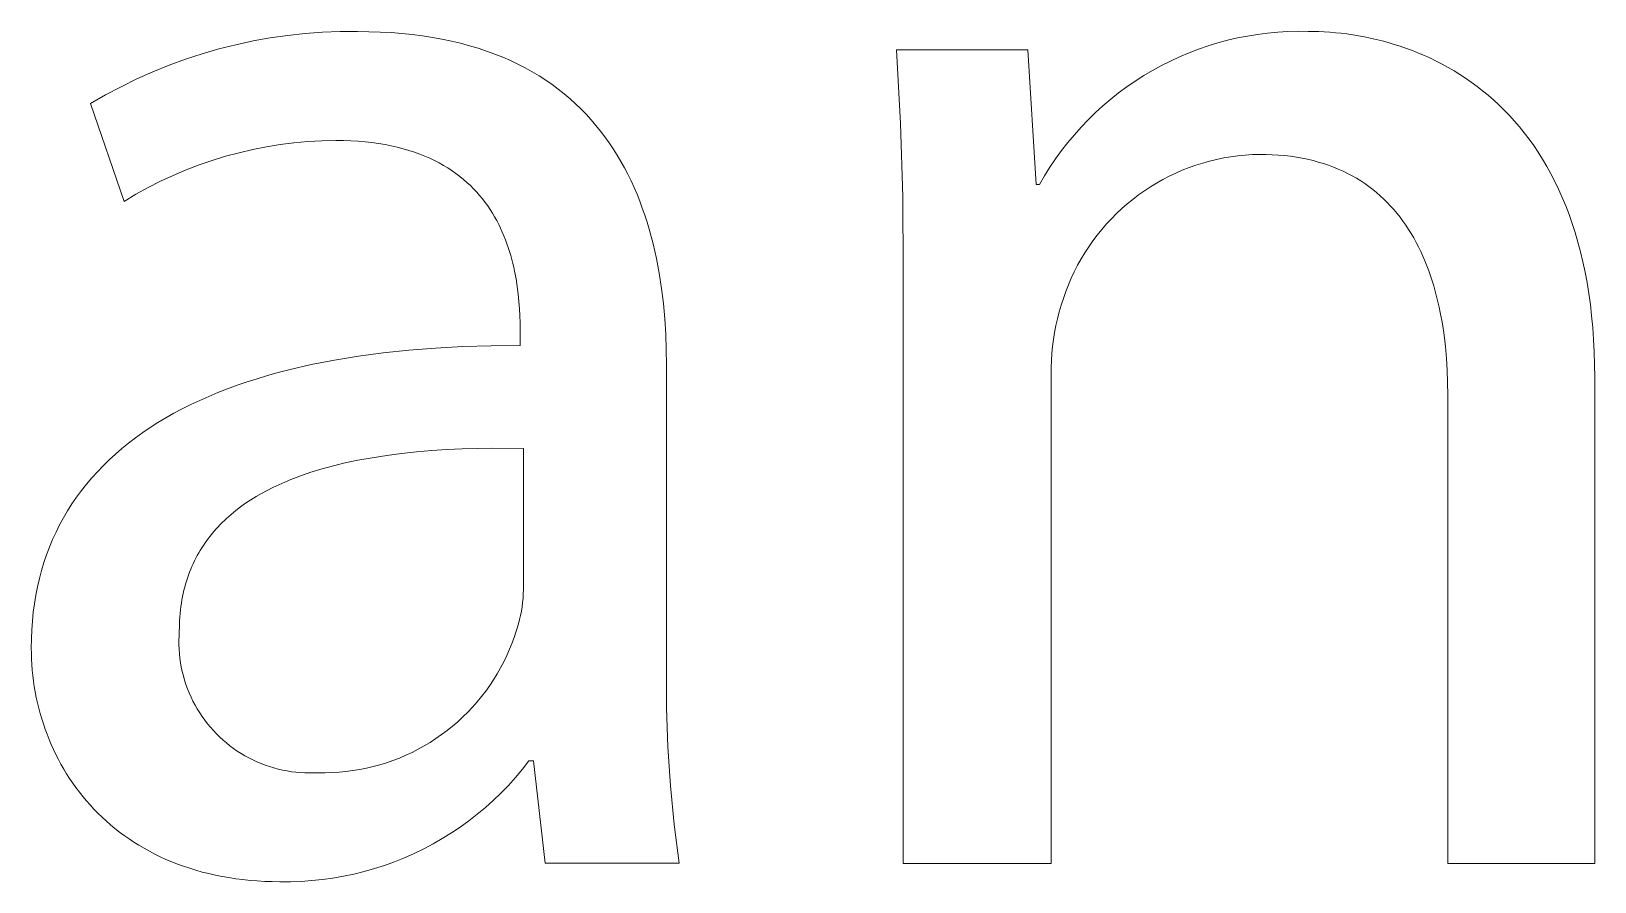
# Model space of a CAD drawing. Header units: millimetres. Extents: x 1102 to 5170, y 19 to 2862.
# Drawn here: x 4387.21 to 4425.12, y 87.21 to 107.82 of the extents above; entities that cross this region are included whole.
import ezdxf

# ---------------------------------------------------------------- set-up
doc = ezdxf.new("R2010")
doc.units = ezdxf.units.MM
doc.header["$MEASUREMENT"] = 0
doc.layers.add('Domyślny', color=7, linetype='Continuous', true_color=0x000000)

msp = doc.modelspace()

# ---------------------------------------------------------------- linework, layer by layer
at = {"layer": 'Domyślny', "color": 18, "lineweight": 15, "true_color": 0x000000}
for p, q in [((4393.006, 107.66), (4393.426, 107.721)), ((4393.426, 107.721), (4393.848, 107.766)), ((4393.848, 107.766), (4394.272, 107.797)), ((4394.272, 107.797), (4394.696, 107.813)), ((4394.696, 107.813), (4395.121, 107.815)), ((4395.121, 107.815), (4395.399, 107.812)), ((4395.399, 107.812), (4395.671, 107.803)), ((4395.671, 107.803), (4395.937, 107.788)), ((4395.937, 107.788), (4396.196, 107.768)), ((4396.196, 107.768), (4396.449, 107.742)), ((4396.449, 107.742), (4396.695, 107.71)), ((4396.695, 107.71), (4396.935, 107.673)), ((4416.46, 107.659), (4416.702, 107.707)), ((4416.702, 107.707), (4416.945, 107.746)), ((4416.945, 107.746), (4417.19, 107.778)), ((4417.19, 107.778), (4417.435, 107.801)), ((4417.435, 107.801), (4417.681, 107.815)), ((4417.681, 107.815), (4417.927, 107.821)), ((4417.927, 107.821), (4418.173, 107.819)), ((4418.173, 107.819), (4418.302, 107.818)), ((4418.302, 107.818), (4418.433, 107.814)), ((4418.433, 107.814), (4418.565, 107.808)), ((4418.565, 107.808), (4418.7, 107.799)), ((4418.7, 107.799), (4418.836, 107.787)), ((4418.836, 107.787), (4418.974, 107.773)), ((4418.974, 107.773), (4419.113, 107.756)), ((4419.113, 107.756), (4419.253, 107.736)), ((4419.253, 107.736), (4419.395, 107.712)), ((4419.395, 107.712), (4419.538, 107.686)), ((4419.538, 107.686), (4419.681, 107.656)), ((4391.353, 107.275), (4391.761, 107.393)), ((4391.761, 107.393), (4392.173, 107.496)), ((4392.173, 107.496), (4392.588, 107.586)), ((4392.588, 107.586), (4393.006, 107.66)), ((4396.935, 107.673), (4397.169, 107.63)), ((4397.169, 107.63), (4397.397, 107.583)), ((4397.397, 107.583), (4397.619, 107.53)), ((4397.619, 107.53), (4397.835, 107.472)), ((4397.835, 107.472), (4398.045, 107.409)), ((4398.045, 107.409), (4398.25, 107.341)), ((4398.25, 107.341), (4398.448, 107.269)), ((4408.288, 105.59), (4408.189, 107.372)), ((4408.189, 107.372), (4411.373, 107.372)), ((4411.373, 107.372), (4411.576, 104.107)), ((4415.057, 107.204), (4415.284, 107.299)), ((4415.284, 107.299), (4415.514, 107.387)), ((4415.514, 107.387), (4415.747, 107.467)), ((4415.747, 107.467), (4415.983, 107.539)), ((4415.983, 107.539), (4416.221, 107.603)), ((4416.221, 107.603), (4416.46, 107.659)), ((4419.681, 107.656), (4419.826, 107.623)), ((4419.826, 107.623), (4419.97, 107.587)), ((4419.97, 107.587), (4420.116, 107.548)), ((4420.116, 107.548), (4420.262, 107.504)), ((4420.262, 107.504), (4420.408, 107.458)), ((4420.408, 107.458), (4420.554, 107.407)), ((4420.554, 107.407), (4420.7, 107.353)), ((4420.7, 107.353), (4420.846, 107.295)), ((4420.846, 107.295), (4420.991, 107.233)), ((4390.157, 106.838), (4390.551, 106.998)), ((4390.551, 106.998), (4390.949, 107.143)), ((4390.949, 107.143), (4391.353, 107.275)), ((4398.448, 107.269), (4398.641, 107.192)), ((4398.641, 107.192), (4398.829, 107.11)), ((4398.829, 107.11), (4399.01, 107.024)), ((4399.01, 107.024), (4399.187, 106.933)), ((4399.187, 106.933), (4399.358, 106.838)), ((4414.398, 106.871), (4414.614, 106.99)), ((4414.614, 106.99), (4414.834, 107.1)), ((4414.834, 107.1), (4415.057, 107.204)), ((4420.991, 107.233), (4421.137, 107.167)), ((4421.137, 107.167), (4421.281, 107.097)), ((4421.281, 107.097), (4421.425, 107.023)), ((4421.425, 107.023), (4421.569, 106.945)), ((4421.569, 106.945), (4421.711, 106.862)), ((4389.388, 106.479), (4389.769, 106.665)), ((4389.769, 106.665), (4390.157, 106.838)), ((4399.358, 106.838), (4399.523, 106.739)), ((4399.523, 106.739), (4399.684, 106.636)), ((4399.684, 106.636), (4399.839, 106.529)), ((4413.776, 106.474), (4413.978, 106.613)), ((4413.978, 106.613), (4414.186, 106.746)), ((4414.186, 106.746), (4414.398, 106.871)), ((4421.711, 106.862), (4421.852, 106.775)), ((4421.852, 106.775), (4421.992, 106.684)), ((4421.992, 106.684), (4422.13, 106.587)), ((4422.13, 106.587), (4422.268, 106.487)), ((4388.645, 106.068), (4389.013, 106.28)), ((4389.013, 106.28), (4389.388, 106.479)), ((4399.839, 106.529), (4399.989, 106.418)), ((4399.989, 106.418), (4400.134, 106.303)), ((4400.134, 106.303), (4400.274, 106.185)), ((4400.274, 106.185), (4400.409, 106.063)), ((4413.197, 106.014), (4413.385, 106.174)), ((4413.385, 106.174), (4413.577, 106.327)), ((4413.577, 106.327), (4413.776, 106.474)), ((4422.268, 106.487), (4422.403, 106.381)), ((4422.403, 106.381), (4422.537, 106.271)), ((4422.537, 106.271), (4422.669, 106.156)), ((4389.458, 103.697), (4388.645, 106.068)), ((4400.409, 106.063), (4400.54, 105.938)), ((4400.54, 105.938), (4400.665, 105.809)), ((4400.665, 105.809), (4400.786, 105.677)), ((4412.838, 105.677), (4413.015, 105.849)), ((4413.015, 105.849), (4413.197, 106.014)), ((4422.669, 106.156), (4422.799, 106.036)), ((4422.799, 106.036), (4422.927, 105.911)), ((4422.927, 105.911), (4423.052, 105.781)), ((4423.052, 105.781), (4423.175, 105.646)), ((4400.786, 105.677), (4400.903, 105.541)), ((4400.903, 105.541), (4401.014, 105.403)), ((4401.014, 105.403), (4401.122, 105.262)), ((4408.342, 103.806), (4408.288, 105.59)), ((4412.504, 105.315), (4412.668, 105.499)), ((4412.668, 105.499), (4412.838, 105.677)), ((4423.175, 105.646), (4423.296, 105.505)), ((4423.296, 105.505), (4423.414, 105.36)), ((4392.91, 105.021), (4392.579, 104.955)), ((4393.244, 105.074), (4392.91, 105.021)), ((4393.58, 105.116), (4393.244, 105.074)), ((4393.917, 105.147), (4393.58, 105.116)), ((4394.254, 105.166), (4393.917, 105.147)), ((4394.592, 105.173), (4394.254, 105.166)), ((4394.778, 105.171), (4394.592, 105.173)), ((4394.959, 105.165), (4394.778, 105.171)), ((4395.135, 105.155), (4394.959, 105.165)), ((4395.305, 105.14), (4395.135, 105.155)), ((4395.471, 105.122), (4395.305, 105.14)), ((4395.632, 105.099), (4395.471, 105.122)), ((4395.788, 105.074), (4395.632, 105.099)), ((4395.939, 105.044), (4395.788, 105.074)), ((4396.086, 105.011), (4395.939, 105.044)), ((4401.122, 105.262), (4401.225, 105.117)), ((4401.225, 105.117), (4401.323, 104.97)), ((4412.194, 104.932), (4412.346, 105.126)), ((4412.346, 105.126), (4412.504, 105.315)), ((4423.414, 105.36), (4423.529, 105.208)), ((4423.529, 105.208), (4423.642, 105.052)), ((4423.642, 105.052), (4423.751, 104.889)), ((4391.6, 104.692), (4391.28, 104.582)), ((4391.923, 104.791), (4391.6, 104.692)), ((4392.249, 104.879), (4391.923, 104.791)), ((4392.579, 104.955), (4392.249, 104.879)), ((4396.228, 104.974), (4396.086, 105.011)), ((4396.366, 104.935), (4396.228, 104.974)), ((4396.499, 104.891), (4396.366, 104.935)), ((4396.628, 104.845), (4396.499, 104.891)), ((4396.752, 104.796), (4396.628, 104.845)), ((4396.872, 104.744), (4396.752, 104.796)), ((4396.988, 104.689), (4396.872, 104.744)), ((4397.1, 104.631), (4396.988, 104.689)), ((4401.323, 104.97), (4401.418, 104.82)), ((4401.418, 104.82), (4401.508, 104.668)), ((4401.508, 104.668), (4401.594, 104.513)), ((4411.912, 104.529), (4412.05, 104.733)), ((4412.05, 104.733), (4412.194, 104.932)), ((4415.784, 104.675), (4415.616, 104.628)), ((4415.954, 104.716), (4415.784, 104.675)), ((4416.126, 104.752), (4415.954, 104.716)), ((4416.298, 104.781), (4416.126, 104.752)), ((4416.471, 104.804), (4416.298, 104.781)), ((4416.645, 104.822), (4416.471, 104.804)), ((4416.82, 104.833), (4416.645, 104.822)), ((4416.995, 104.839), (4416.82, 104.833)), ((4417.151, 104.837), (4416.995, 104.839)), ((4417.304, 104.831), (4417.151, 104.837)), ((4417.455, 104.822), (4417.304, 104.831)), ((4417.602, 104.808), (4417.455, 104.822)), ((4417.746, 104.791), (4417.602, 104.808)), ((4417.887, 104.771), (4417.746, 104.791)), ((4418.024, 104.747), (4417.887, 104.771)), ((4418.159, 104.719), (4418.024, 104.747)), ((4418.291, 104.688), (4418.159, 104.719)), ((4418.42, 104.653), (4418.291, 104.688)), ((4418.546, 104.615), (4418.42, 104.653)), ((4423.751, 104.889), (4423.857, 104.721)), ((4423.857, 104.721), (4423.96, 104.547)), ((4390.653, 104.329), (4390.346, 104.186)), ((4390.964, 104.461), (4390.653, 104.329)), ((4391.28, 104.582), (4390.964, 104.461)), ((4397.208, 104.571), (4397.1, 104.631)), ((4397.312, 104.508), (4397.208, 104.571)), ((4397.412, 104.442), (4397.312, 104.508)), ((4397.508, 104.374), (4397.412, 104.442)), ((4397.601, 104.304), (4397.508, 104.374)), ((4397.69, 104.232), (4397.601, 104.304)), ((4401.594, 104.513), (4401.676, 104.356)), ((4401.676, 104.356), (4401.754, 104.196)), ((4411.657, 104.107), (4411.781, 104.32)), ((4411.781, 104.32), (4411.912, 104.529)), ((4414.804, 104.308), (4414.648, 104.228)), ((4414.961, 104.383), (4414.804, 104.308)), ((4415.122, 104.453), (4414.961, 104.383)), ((4415.285, 104.517), (4415.122, 104.453)), ((4415.449, 104.576), (4415.285, 104.517)), ((4415.616, 104.628), (4415.449, 104.576)), ((4418.668, 104.574), (4418.546, 104.615)), ((4418.788, 104.529), (4418.668, 104.574)), ((4418.905, 104.482), (4418.788, 104.529)), ((4419.02, 104.431), (4418.905, 104.482)), ((4419.131, 104.376), (4419.02, 104.431)), ((4419.239, 104.319), (4419.131, 104.376)), ((4419.345, 104.259), (4419.239, 104.319)), ((4423.96, 104.547), (4424.059, 104.368)), ((4424.059, 104.368), (4424.155, 104.183)), ((4390.044, 104.033), (4389.748, 103.87)), ((4390.346, 104.186), (4390.044, 104.033)), ((4397.775, 104.158), (4397.69, 104.232)), ((4397.857, 104.081), (4397.775, 104.158)), ((4397.935, 104.003), (4397.857, 104.081)), ((4398.01, 103.923), (4397.935, 104.003)), ((4398.081, 103.842), (4398.01, 103.923)), ((4401.754, 104.196), (4401.828, 104.034)), ((4401.828, 104.034), (4401.898, 103.87)), ((4411.576, 104.107), (4411.657, 104.107)), ((4414.201, 103.955), (4414.058, 103.854)), ((4414.347, 104.051), (4414.201, 103.955)), ((4414.496, 104.142), (4414.347, 104.051)), ((4414.648, 104.228), (4414.496, 104.142)), ((4419.448, 104.195), (4419.345, 104.259)), ((4419.548, 104.129), (4419.448, 104.195)), ((4419.645, 104.06), (4419.548, 104.129)), ((4419.74, 103.988), (4419.645, 104.06)), ((4419.832, 103.913), (4419.74, 103.988)), ((4419.921, 103.835), (4419.832, 103.913)), ((4424.155, 104.183), (4424.247, 103.991)), ((4424.247, 103.991), (4424.335, 103.794)), ((4389.748, 103.87), (4389.458, 103.697)), ((4398.15, 103.758), (4398.081, 103.842)), ((4398.215, 103.674), (4398.15, 103.758)), ((4398.277, 103.588), (4398.215, 103.674)), ((4398.336, 103.5), (4398.277, 103.588)), ((4401.898, 103.87), (4401.964, 103.704)), ((4401.964, 103.704), (4402.027, 103.536)), ((4402.027, 103.536), (4402.086, 103.367)), ((4408.352, 102.021), (4408.342, 103.806)), ((4413.652, 103.523), (4413.524, 103.403)), ((4413.783, 103.638), (4413.652, 103.523)), ((4413.919, 103.748), (4413.783, 103.638)), ((4414.058, 103.854), (4413.919, 103.748)), ((4420.008, 103.755), (4419.921, 103.835)), ((4420.092, 103.672), (4420.008, 103.755)), ((4420.173, 103.586), (4420.092, 103.672)), ((4420.252, 103.498), (4420.173, 103.586)), ((4424.335, 103.794), (4424.42, 103.59)), ((4424.42, 103.59), (4424.5, 103.38)), ((4398.392, 103.412), (4398.336, 103.5)), ((4398.446, 103.322), (4398.392, 103.412)), ((4398.496, 103.232), (4398.446, 103.322)), ((4398.544, 103.14), (4398.496, 103.232)), ((4398.589, 103.048), (4398.544, 103.14)), ((4402.086, 103.367), (4402.141, 103.195)), ((4402.141, 103.195), (4402.193, 103.022)), ((4413.282, 103.151), (4413.167, 103.019)), ((4413.401, 103.279), (4413.282, 103.151)), ((4413.524, 103.403), (4413.401, 103.279)), ((4420.328, 103.407), (4420.252, 103.498)), ((4420.402, 103.314), (4420.328, 103.407)), ((4420.473, 103.218), (4420.402, 103.314)), ((4420.542, 103.12), (4420.473, 103.218)), ((4424.5, 103.38), (4424.576, 103.164)), ((4424.576, 103.164), (4424.647, 102.942)), ((4398.632, 102.955), (4398.589, 103.048)), ((4398.672, 102.861), (4398.632, 102.955)), ((4398.709, 102.767), (4398.672, 102.861)), ((4398.744, 102.673), (4398.709, 102.767)), ((4402.193, 103.022), (4402.242, 102.848)), ((4402.242, 102.848), (4402.287, 102.672)), ((4413.057, 102.883), (4412.952, 102.743)), ((4413.167, 103.019), (4413.057, 102.883)), ((4420.608, 103.02), (4420.542, 103.12)), ((4420.672, 102.917), (4420.608, 103.02)), ((4420.733, 102.812), (4420.672, 102.917)), ((4420.792, 102.705), (4420.733, 102.812)), ((4424.647, 102.942), (4424.715, 102.713)), ((4398.777, 102.578), (4398.744, 102.673)), ((4398.808, 102.483), (4398.777, 102.578)), ((4398.836, 102.387), (4398.808, 102.483)), ((4398.863, 102.292), (4398.836, 102.387)), ((4402.287, 102.672), (4402.329, 102.494)), ((4402.329, 102.494), (4402.368, 102.316)), ((4412.756, 102.453), (4412.666, 102.304)), ((4412.852, 102.6), (4412.756, 102.453)), ((4412.952, 102.743), (4412.852, 102.6)), ((4420.849, 102.596), (4420.792, 102.705)), ((4420.903, 102.485), (4420.849, 102.596)), ((4420.955, 102.371), (4420.903, 102.485)), ((4421.005, 102.256), (4420.955, 102.371)), ((4424.715, 102.713), (4424.777, 102.477)), ((4424.777, 102.477), (4424.835, 102.235)), ((4398.887, 102.197), (4398.863, 102.292)), ((4398.909, 102.102), (4398.887, 102.197)), ((4398.93, 102.007), (4398.909, 102.102)), ((4398.966, 101.819), (4398.93, 102.007)), ((4402.368, 102.316), (4402.403, 102.136)), ((4402.403, 102.136), (4402.436, 101.955)), ((4408.352, 87.648), (4408.352, 102.021)), ((4412.501, 101.995), (4412.427, 101.837)), ((4412.581, 102.151), (4412.501, 101.995)), ((4412.666, 102.304), (4412.581, 102.151)), ((4421.052, 102.139), (4421.005, 102.256)), ((4421.097, 102.019), (4421.052, 102.139)), ((4421.14, 101.898), (4421.097, 102.019)), ((4424.835, 102.235), (4424.888, 101.986)), ((4398.995, 101.633), (4398.966, 101.819)), ((4399.018, 101.45), (4398.995, 101.633)), ((4402.436, 101.955), (4402.492, 101.591)), ((4412.358, 101.676), (4412.295, 101.513)), ((4412.427, 101.837), (4412.358, 101.676)), ((4421.18, 101.775), (4421.14, 101.898)), ((4421.219, 101.651), (4421.18, 101.775)), ((4421.255, 101.525), (4421.219, 101.651)), ((4424.888, 101.986), (4424.936, 101.731)), ((4424.936, 101.731), (4424.978, 101.469)), ((4399.036, 101.271), (4399.018, 101.45)), ((4399.048, 101.097), (4399.036, 101.271)), ((4402.492, 101.591), (4402.537, 101.224)), ((4412.237, 101.348), (4412.185, 101.181)), ((4412.295, 101.513), (4412.237, 101.348)), ((4421.289, 101.397), (4421.255, 101.525)), ((4421.321, 101.267), (4421.289, 101.397)), ((4421.351, 101.136), (4421.321, 101.267)), ((4424.978, 101.469), (4425.016, 101.199)), ((4399.057, 100.927), (4399.048, 101.097)), ((4399.061, 100.764), (4399.057, 100.927)), ((4402.537, 101.224), (4402.57, 100.855)), ((4402.57, 100.855), (4402.594, 100.484)), ((4412.093, 100.853), (4412.055, 100.687)), ((4412.137, 101.018), (4412.093, 100.853)), ((4412.185, 101.181), (4412.137, 101.018)), ((4421.378, 101.003), (4421.351, 101.136)), ((4421.428, 100.733), (4421.378, 101.003)), ((4425.016, 101.199), (4425.048, 100.923)), ((4425.048, 100.923), (4425.074, 100.64)), ((4399.063, 100.608), (4399.061, 100.764)), ((4399.063, 100.202), (4399.063, 100.608)), ((4402.594, 100.484), (4402.608, 100.112)), ((4412.023, 100.519), (4411.996, 100.351)), ((4412.055, 100.687), (4412.023, 100.519)), ((4421.469, 100.458), (4421.428, 100.733)), ((4425.074, 100.64), (4425.095, 100.349)), ((4395.744, 100.028), (4396.368, 100.094)), ((4396.368, 100.094), (4397.011, 100.144)), ((4397.011, 100.144), (4397.675, 100.178)), ((4397.675, 100.178), (4398.359, 100.198)), ((4398.359, 100.198), (4399.063, 100.202)), ((4402.608, 100.112), (4402.612, 99.741)), ((4411.974, 100.182), (4411.958, 100.012)), ((4411.996, 100.351), (4411.974, 100.182)), ((4421.502, 100.178), (4421.469, 100.458)), ((4421.528, 99.893), (4421.502, 100.178)), ((4425.095, 100.349), (4425.11, 100.051)), ((4393.459, 99.617), (4393.999, 99.742)), ((4393.999, 99.742), (4394.56, 99.853)), ((4394.56, 99.853), (4395.142, 99.948)), ((4395.142, 99.948), (4395.744, 100.028)), ((4402.612, 99.741), (4402.612, 92.372)), ((4411.947, 99.842), (4411.941, 99.672)), ((4411.958, 100.012), (4411.947, 99.842)), ((4421.546, 99.604), (4421.528, 99.893)), ((4425.11, 100.051), (4425.119, 99.746)), ((4425.119, 99.746), (4425.123, 99.434)), ((4392.442, 99.323), (4392.689, 99.402)), ((4392.689, 99.402), (4392.94, 99.478)), ((4392.94, 99.478), (4393.197, 99.549)), ((4393.197, 99.549), (4393.459, 99.617)), ((4411.941, 99.672), (4411.942, 99.501)), ((4411.942, 99.501), (4411.942, 87.648)), ((4421.556, 99.311), (4421.546, 99.604)), ((4425.123, 99.434), (4425.123, 87.648)), ((4391.293, 98.874), (4391.512, 98.971)), ((4391.512, 98.971), (4391.737, 99.065)), ((4391.737, 99.065), (4391.967, 99.155)), ((4391.967, 99.155), (4392.202, 99.241)), ((4392.202, 99.241), (4392.442, 99.323)), ((4421.56, 99.014), (4421.556, 99.311)), ((4421.56, 87.648), (4421.56, 99.014)), ((4390.669, 98.562), (4390.872, 98.669)), ((4390.872, 98.669), (4391.08, 98.774)), ((4391.08, 98.774), (4391.293, 98.874)), ((4389.915, 98.096), (4390.095, 98.217)), ((4390.095, 98.217), (4390.281, 98.336)), ((4390.281, 98.336), (4390.472, 98.451)), ((4390.472, 98.451), (4390.669, 98.562)), ((4389.408, 97.709), (4389.571, 97.842)), ((4389.571, 97.842), (4389.74, 97.97)), ((4389.74, 97.97), (4389.915, 98.096)), ((4389.099, 97.435), (4389.251, 97.574)), ((4389.251, 97.574), (4389.408, 97.709)), ((4395.474, 97.487), (4395.125, 97.424)), ((4395.829, 97.542), (4395.474, 97.487)), ((4396.188, 97.589), (4395.829, 97.542)), ((4396.553, 97.627), (4396.188, 97.589)), ((4396.92, 97.658), (4396.553, 97.627)), ((4397.29, 97.682), (4396.92, 97.658)), ((4397.661, 97.699), (4397.29, 97.682)), ((4398.405, 97.715), (4397.661, 97.699)), ((4399.144, 97.709), (4398.405, 97.715)), ((4399.144, 94.295), (4399.144, 97.709)), ((4388.677, 96.997), (4388.812, 97.146)), ((4388.812, 97.146), (4388.952, 97.292)), ((4388.952, 97.292), (4389.099, 97.435)), ((4393.808, 97.072), (4393.655, 97.016)), ((4393.965, 97.125), (4393.808, 97.072)), ((4394.124, 97.175), (4393.965, 97.125)), ((4394.285, 97.223), (4394.124, 97.175)), ((4394.449, 97.268), (4394.285, 97.223)), ((4394.783, 97.351), (4394.449, 97.268)), ((4395.125, 97.424), (4394.783, 97.351)), ((4388.308, 96.528), (4388.425, 96.688)), ((4388.425, 96.688), (4388.548, 96.844)), ((4388.548, 96.844), (4388.677, 96.997)), ((4392.929, 96.694), (4392.793, 96.62)), ((4393.068, 96.764), (4392.929, 96.694)), ((4393.21, 96.832), (4393.068, 96.764)), ((4393.355, 96.896), (4393.21, 96.832)), ((4393.503, 96.957), (4393.355, 96.896)), ((4393.655, 97.016), (4393.503, 96.957)), ((4388.091, 96.199), (4388.196, 96.366)), ((4388.196, 96.366), (4388.308, 96.528)), ((4392.407, 96.381), (4392.286, 96.295)), ((4392.532, 96.464), (4392.407, 96.381)), ((4392.661, 96.544), (4392.532, 96.464)), ((4392.793, 96.62), (4392.661, 96.544)), ((4387.897, 95.857), (4387.991, 96.03)), ((4387.991, 96.03), (4388.091, 96.199)), ((4391.893, 95.966), (4391.841, 95.916)), ((4391.946, 96.016), (4391.893, 95.966)), ((4392, 96.065), (4391.946, 96.016)), ((4392.055, 96.112), (4392, 96.065)), ((4392.111, 96.159), (4392.055, 96.112)), ((4392.169, 96.205), (4392.111, 96.159)), ((4392.286, 96.295), (4392.169, 96.205)), ((4387.727, 95.501), (4387.809, 95.681)), ((4387.809, 95.681), (4387.897, 95.857)), ((4391.552, 95.595), (4391.508, 95.538)), ((4391.598, 95.65), (4391.552, 95.595)), ((4391.644, 95.705), (4391.598, 95.65)), ((4391.692, 95.759), (4391.644, 95.705)), ((4391.74, 95.813), (4391.692, 95.759)), ((4391.79, 95.865), (4391.74, 95.813)), ((4391.841, 95.916), (4391.79, 95.865)), ((4387.581, 95.132), (4387.651, 95.319)), ((4387.651, 95.319), (4387.727, 95.501)), ((4391.269, 95.177), (4391.234, 95.114)), ((4391.306, 95.24), (4391.269, 95.177)), ((4391.344, 95.301), (4391.306, 95.24)), ((4391.383, 95.362), (4391.344, 95.301)), ((4391.424, 95.421), (4391.383, 95.362)), ((4391.466, 95.48), (4391.424, 95.421)), ((4391.508, 95.538), (4391.466, 95.48)), ((4387.458, 94.751), (4387.517, 94.943)), ((4387.517, 94.943), (4387.581, 95.132)), ((4391.105, 94.85), (4391.076, 94.781)), ((4391.135, 94.917), (4391.105, 94.85)), ((4391.167, 94.984), (4391.135, 94.917)), ((4391.2, 95.049), (4391.167, 94.984)), ((4391.234, 95.114), (4391.2, 95.049)), ((4387.36, 94.356), (4387.406, 94.555)), ((4387.406, 94.555), (4387.458, 94.751)), ((4390.952, 94.424), (4390.931, 94.349)), ((4390.974, 94.497), (4390.952, 94.424)), ((4390.997, 94.57), (4390.974, 94.497)), ((4391.022, 94.641), (4390.997, 94.57)), ((4391.048, 94.712), (4391.022, 94.641)), ((4391.076, 94.781), (4391.048, 94.712)), ((4387.287, 93.948), (4387.32, 94.153)), ((4387.32, 94.153), (4387.36, 94.356)), ((4390.863, 94.04), (4390.85, 93.96)), ((4390.878, 94.119), (4390.863, 94.04)), ((4390.894, 94.196), (4390.878, 94.119)), ((4390.912, 94.273), (4390.894, 94.196)), ((4390.931, 94.349), (4390.912, 94.273)), ((4399.125, 93.979), (4399.134, 94.084)), ((4399.134, 94.084), (4399.141, 94.19)), ((4399.141, 94.19), (4399.144, 94.295)), ((4387.237, 93.528), (4387.259, 93.739)), ((4387.259, 93.739), (4387.287, 93.948)), ((4390.819, 93.713), (4390.812, 93.628)), ((4390.828, 93.796), (4390.819, 93.713)), ((4390.838, 93.878), (4390.828, 93.796)), ((4390.85, 93.96), (4390.838, 93.878)), ((4399.052, 93.562), (4399.075, 93.665)), ((4399.075, 93.665), (4399.095, 93.769)), ((4399.095, 93.769), (4399.112, 93.874)), ((4399.112, 93.874), (4399.125, 93.979)), ((4387.212, 93.094), (4387.222, 93.313)), ((4387.222, 93.313), (4387.237, 93.528)), ((4390.799, 93.279), (4390.792, 93.171)), ((4390.8, 93.368), (4390.799, 93.279)), ((4390.802, 93.456), (4390.8, 93.368)), ((4390.806, 93.543), (4390.802, 93.456)), ((4390.812, 93.628), (4390.806, 93.543)), ((4398.963, 93.257), (4398.996, 93.358)), ((4398.996, 93.358), (4399.026, 93.459)), ((4399.026, 93.459), (4399.052, 93.562)), ((4387.209, 92.873), (4387.212, 93.094)), ((4390.792, 93.171), (4390.789, 93.061)), ((4390.789, 93.061), (4390.789, 92.952)), ((4390.789, 92.952), (4390.794, 92.843)), ((4398.808, 92.845), (4398.87, 93)), ((4398.87, 93), (4398.927, 93.157)), ((4398.927, 93.157), (4398.963, 93.257)), ((4387.211, 92.739), (4387.209, 92.873)), ((4387.215, 92.605), (4387.211, 92.739)), ((4387.223, 92.472), (4387.215, 92.605)), ((4390.794, 92.843), (4390.802, 92.735)), ((4390.802, 92.735), (4390.813, 92.626)), ((4390.813, 92.626), (4390.829, 92.518)), ((4390.829, 92.518), (4390.848, 92.411)), ((4398.59, 92.392), (4398.668, 92.54)), ((4398.668, 92.54), (4398.74, 92.691)), ((4398.74, 92.691), (4398.808, 92.845)), ((4387.233, 92.338), (4387.223, 92.472)), ((4387.247, 92.205), (4387.233, 92.338)), ((4387.263, 92.073), (4387.247, 92.205)), ((4390.848, 92.411), (4390.871, 92.304)), ((4390.871, 92.304), (4390.897, 92.198)), ((4390.897, 92.198), (4390.927, 92.093)), ((4398.419, 92.104), (4398.507, 92.247)), ((4398.507, 92.247), (4398.59, 92.392)), ((4402.612, 92.372), (4402.613, 91.426)), ((4387.283, 91.941), (4387.263, 92.073)), ((4387.305, 91.809), (4387.283, 91.941)), ((4387.33, 91.678), (4387.305, 91.809)), ((4390.927, 92.093), (4390.961, 91.989)), ((4390.961, 91.989), (4390.998, 91.887)), ((4390.998, 91.887), (4391.039, 91.786)), ((4391.039, 91.786), (4391.083, 91.686)), ((4398.127, 91.696), (4398.229, 91.828)), ((4398.229, 91.828), (4398.326, 91.965)), ((4398.326, 91.965), (4398.419, 92.104)), ((4387.359, 91.548), (4387.33, 91.678)), ((4387.39, 91.418), (4387.359, 91.548)), ((4387.424, 91.289), (4387.39, 91.418)), ((4391.083, 91.686), (4391.13, 91.588)), ((4391.13, 91.588), (4391.181, 91.491)), ((4391.181, 91.491), (4391.236, 91.397)), ((4391.236, 91.397), (4391.293, 91.304)), ((4397.794, 91.319), (4397.909, 91.441)), ((4397.909, 91.441), (4398.02, 91.566)), ((4398.02, 91.566), (4398.127, 91.696)), ((4402.613, 91.426), (4402.645, 90.481)), ((4387.462, 91.161), (4387.424, 91.289)), ((4387.502, 91.034), (4387.462, 91.161)), ((4387.545, 90.908), (4387.502, 91.034)), ((4391.293, 91.304), (4391.353, 91.213)), ((4391.353, 91.213), (4391.417, 91.124)), ((4391.417, 91.124), (4391.484, 91.038)), ((4391.484, 91.038), (4391.553, 90.954)), ((4397.425, 90.979), (4397.552, 91.088)), ((4397.552, 91.088), (4397.675, 91.202)), ((4397.675, 91.202), (4397.794, 91.319)), ((4387.591, 90.782), (4387.545, 90.908)), ((4387.64, 90.658), (4387.591, 90.782)), ((4387.692, 90.535), (4387.64, 90.658)), ((4391.553, 90.954), (4391.626, 90.872)), ((4391.626, 90.872), (4391.701, 90.793)), ((4391.701, 90.793), (4391.779, 90.717)), ((4391.779, 90.717), (4391.859, 90.643)), ((4391.859, 90.643), (4391.942, 90.572)), ((4396.882, 90.587), (4397.022, 90.678)), ((4397.022, 90.678), (4397.16, 90.774)), ((4397.16, 90.774), (4397.294, 90.874)), ((4397.294, 90.874), (4397.425, 90.979)), ((4387.747, 90.414), (4387.692, 90.535)), ((4387.805, 90.293), (4387.747, 90.414)), ((4387.866, 90.174), (4387.805, 90.293)), ((4391.942, 90.572), (4392.027, 90.504)), ((4392.027, 90.504), (4392.115, 90.439)), ((4392.115, 90.439), (4392.205, 90.377)), ((4392.205, 90.377), (4392.297, 90.318)), ((4392.297, 90.318), (4392.39, 90.263)), ((4392.39, 90.263), (4392.486, 90.21)), ((4396.136, 90.208), (4396.29, 90.274)), ((4396.29, 90.274), (4396.442, 90.345)), ((4396.442, 90.345), (4396.591, 90.42)), ((4396.591, 90.42), (4396.738, 90.501)), ((4396.738, 90.501), (4396.882, 90.587)), ((4402.645, 90.481), (4402.707, 89.537)), ((4387.93, 90.056), (4387.866, 90.174)), ((4387.997, 89.94), (4387.93, 90.056)), ((4388.067, 89.825), (4387.997, 89.94)), ((4392.486, 90.21), (4392.584, 90.161)), ((4392.584, 90.161), (4392.683, 90.115)), ((4392.683, 90.115), (4392.783, 90.073)), ((4392.783, 90.073), (4392.885, 90.034)), ((4392.885, 90.034), (4392.988, 89.999)), ((4392.988, 89.999), (4393.093, 89.967)), ((4393.093, 89.967), (4393.198, 89.939)), ((4393.198, 89.939), (4393.304, 89.915)), ((4393.304, 89.915), (4393.412, 89.894)), ((4393.412, 89.894), (4393.519, 89.877)), ((4393.519, 89.877), (4393.628, 89.863)), ((4393.628, 89.863), (4393.736, 89.853)), ((4394.34, 89.851), (4394.507, 89.855)), ((4394.507, 89.855), (4394.674, 89.865)), ((4394.674, 89.865), (4394.841, 89.88)), ((4394.841, 89.88), (4395.007, 89.902)), ((4395.007, 89.902), (4395.173, 89.929)), ((4395.173, 89.929), (4395.337, 89.962)), ((4395.337, 89.962), (4395.5, 90)), ((4395.5, 90), (4395.661, 90.044)), ((4395.661, 90.044), (4395.822, 90.093)), ((4395.822, 90.093), (4395.98, 90.148)), ((4395.98, 90.148), (4396.136, 90.208)), ((4399.12, 89.934), (4398.953, 89.737)), ((4399.279, 90.137), (4399.12, 89.934)), ((4399.388, 90.137), (4399.279, 90.137)), ((4399.672, 87.658), (4399.388, 90.137)), ((4388.139, 89.712), (4388.067, 89.825)), ((4388.215, 89.601), (4388.139, 89.712)), ((4388.293, 89.491), (4388.215, 89.601)), ((4388.375, 89.383), (4388.293, 89.491)), ((4393.736, 89.853), (4393.845, 89.848)), ((4393.845, 89.848), (4393.954, 89.845)), ((4393.954, 89.845), (4394.063, 89.847)), ((4394.063, 89.847), (4394.172, 89.852)), ((4394.172, 89.852), (4394.34, 89.851)), ((4398.78, 89.545), (4398.6, 89.36)), ((4398.953, 89.737), (4398.78, 89.545)), ((4402.707, 89.537), (4402.8, 88.595)), ((4388.459, 89.277), (4388.375, 89.383)), ((4388.547, 89.172), (4388.459, 89.277)), ((4388.637, 89.07), (4388.547, 89.172)), ((4398.414, 89.182), (4398.222, 89.01)), ((4398.6, 89.36), (4398.414, 89.182)), ((4388.73, 88.97), (4388.637, 89.07)), ((4388.826, 88.872), (4388.73, 88.97)), ((4388.925, 88.776), (4388.826, 88.872)), ((4389.027, 88.682), (4388.925, 88.776)), ((4398.024, 88.844), (4397.82, 88.686)), ((4398.222, 89.01), (4398.024, 88.844)), ((4389.132, 88.59), (4389.027, 88.682)), ((4389.239, 88.501), (4389.132, 88.59)), ((4389.35, 88.414), (4389.239, 88.501)), ((4389.464, 88.33), (4389.35, 88.414)), ((4397.396, 88.391), (4397.177, 88.255)), ((4397.611, 88.535), (4397.396, 88.391)), ((4397.82, 88.686), (4397.611, 88.535)), ((4402.8, 88.595), (4402.924, 87.658)), ((4389.58, 88.248), (4389.464, 88.33)), ((4389.699, 88.169), (4389.58, 88.248)), ((4389.821, 88.093), (4389.699, 88.169)), ((4389.947, 88.019), (4389.821, 88.093)), ((4390.075, 87.948), (4389.947, 88.019)), ((4396.725, 88.006), (4396.493, 87.894)), ((4396.953, 88.127), (4396.725, 88.006)), ((4397.177, 88.255), (4396.953, 88.127)), ((4390.205, 87.88), (4390.075, 87.948)), ((4390.339, 87.815), (4390.205, 87.88)), ((4390.476, 87.752), (4390.339, 87.815)), ((4390.615, 87.693), (4390.476, 87.752)), ((4390.758, 87.637), (4390.615, 87.693)), ((4390.903, 87.584), (4390.758, 87.637)), ((4391.051, 87.535), (4390.903, 87.584)), ((4395.774, 87.606), (4395.529, 87.527)), ((4396.017, 87.694), (4395.774, 87.606)), ((4396.257, 87.79), (4396.017, 87.694)), ((4396.493, 87.894), (4396.257, 87.79)), ((4402.924, 87.658), (4399.672, 87.658)), ((4411.942, 87.648), (4408.352, 87.648)), ((4425.123, 87.648), (4421.56, 87.648)), ((4391.202, 87.488), (4391.051, 87.535)), ((4391.356, 87.445), (4391.202, 87.488)), ((4391.513, 87.405), (4391.356, 87.445)), ((4391.673, 87.369), (4391.513, 87.405)), ((4391.835, 87.337), (4391.673, 87.369)), ((4392, 87.308), (4391.835, 87.337)), ((4392.169, 87.282), (4392, 87.308)), ((4392.34, 87.261), (4392.169, 87.282)), ((4392.514, 87.243), (4392.34, 87.261)), ((4392.69, 87.229), (4392.514, 87.243)), ((4392.87, 87.219), (4392.69, 87.229)), ((4393.052, 87.213), (4392.87, 87.219)), ((4393.238, 87.21), (4393.052, 87.213)), ((4393.496, 87.21), (4393.238, 87.21)), ((4393.754, 87.218), (4393.496, 87.21)), ((4394.011, 87.236), (4393.754, 87.218)), ((4394.268, 87.262), (4394.011, 87.236)), ((4394.523, 87.297), (4394.268, 87.262)), ((4394.778, 87.342), (4394.523, 87.297)), ((4395.03, 87.395), (4394.778, 87.342)), ((4395.281, 87.456), (4395.03, 87.395)), ((4395.529, 87.527), (4395.281, 87.456))]:
    msp.add_line(p, q, dxfattribs=at)

doc.saveas('drawing.dxf')
